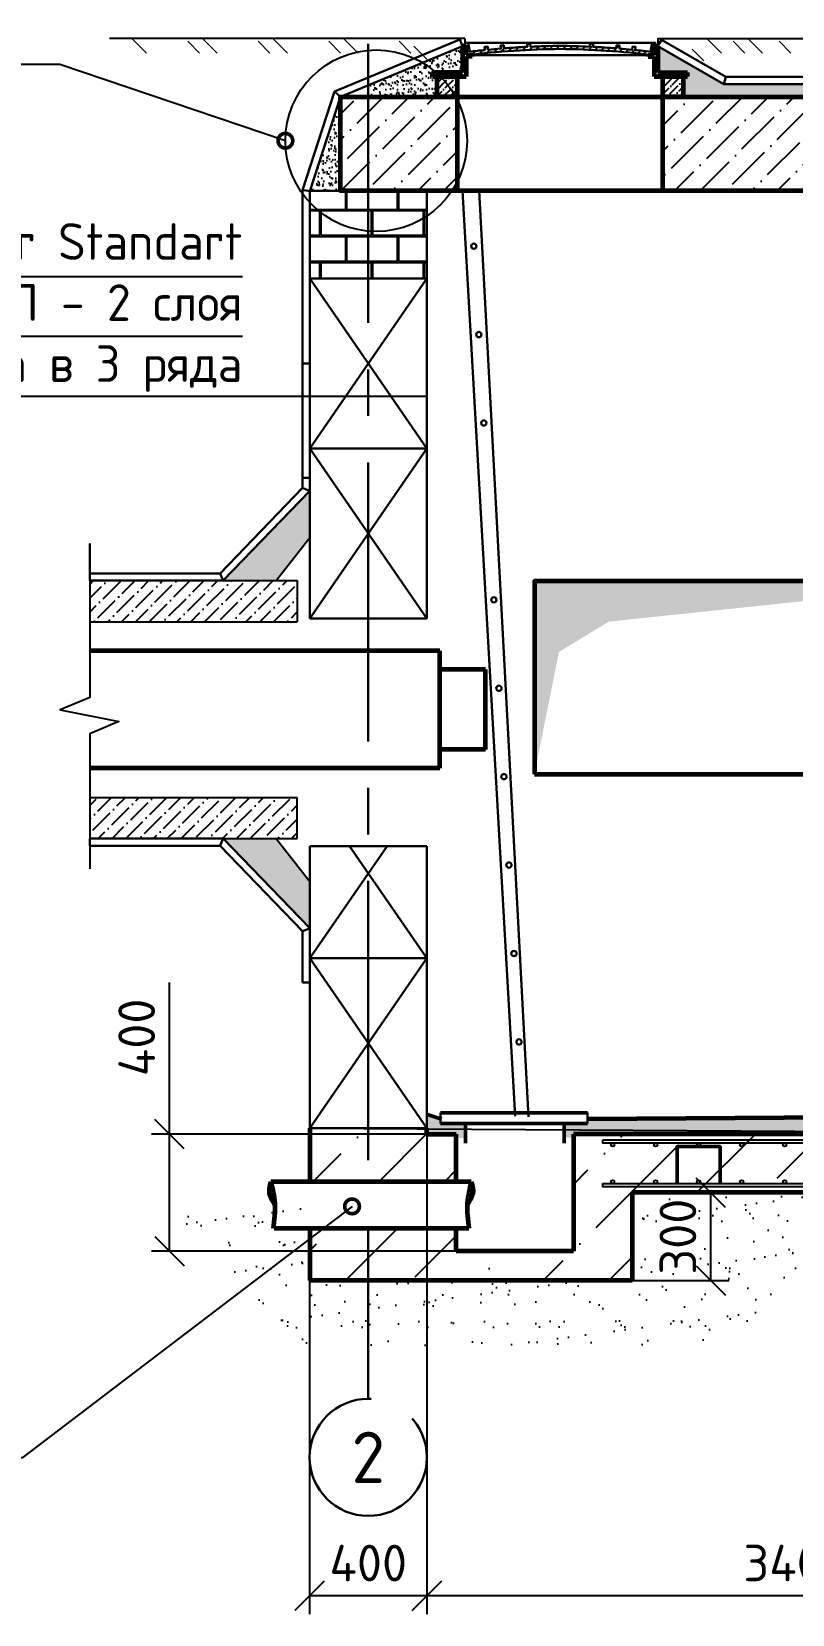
# Model space of a CAD drawing. Header units: millimetres. Extents: x 1601 to 14530, y 1157 to 12625.
# Drawn here: x 8149.2 to 8201.1, y 2223.6 to 2331.6 of the extents above; entities that cross this region are included whole.
import ezdxf
from ezdxf import colors
from ezdxf.entities.mleader import LeaderData, LeaderLine
from ezdxf.math import Vec2, Vec3

# ---------------------------------------------------------------- set-up
doc = ezdxf.new("R2010")
doc.units = ezdxf.units.MM
doc.linetypes.add('осевая2', pattern=[28.575, 19.05, -3.175, 3.175, -3.175])
for name, color, linetype, lineweight in [('Осевая', 2, 'осевая2', 30), ('Основной', 1, 'Continuous', 60), ('Размеры на чертеже', 250, 'Continuous', 25), ('Тонкие', 5, 'Continuous', 30)]:
    doc.layers.add(name, color=color, linetype=linetype, lineweight=lineweight)
doc.layers.add('Штриховка', color=7, linetype='Continuous')
doc.styles.add('-ISOCPEUR-', font='isocpeur.TTF')
doc.styles.add('GOST', font='GOST Common.ttf')
doc.styles.get("Standard").update_dxf_attribs({"font": 'GOST Common.ttf'})
doc.dimstyles.new('М 1 к 50', dxfattribs={"dimtxt": 2.5, "dimasz": 2, "dimexe": 1.25, "dimexo": 0, "dimgap": 1, "dimtad": 1, "dimdec": 0, "dimlfac": 50, "dimzin": 0, "dimdsep": 46, "dimtxsty": 'GOST', "dimblk": 'OBLIQUE', "dimcen": 0, "dimclrd": 256, "dimclre": 256, "dimclrt": 256, "dimazin": 2, "dimtfac": 1, "dimtdec": 0, "dimtmove": 0, "dimatfit": 3, "dimldrblk": 'NONE', "dimfxl": 1.25, "dimtolj": 1, "dimtzin": 0, "dimlwd": -1, "dimlwe": -1, "dimarcsym": 2})
pattern_1 = [(37.5, (702.1009, -685.2758), (-0.019200376, 0.587295885), [0, -0.463296, 0, -0.51816, 0, -0.4953]), (7.5, (702.1009, -685.2758), (0.53942794, 0.86019012), [0, -0.249936, 0, -0.417576, 0, -0.16002]), (327.5, (701.726, -685.2758), (0.949190844, 0.001724622), [0, -0.1524, 0, -0.54864, 0, -0.71628]), (317.5, (701.726, -685.2758), (0.91626774, 0.26751519), [0, -0.0762, 0, -0.359664, 0, -0.41148])]

# ---------------------------------------------------------------- blocks, each defined once
blk = doc.blocks.new('_Oblique')
at = {"color": 0, "linetype": 'ByBlock', "lineweight": -2}
blk.add_line((-0.5, -0.5), (0.5, 0.5), dxfattribs=at)
blk = doc.blocks.new('*D407')
at = {"transparency": 16777216}
for p, q in [((8158.63, 2256.36), (8158.63, 2266.71)), ((8178.18, 2256.36), (8157.38, 2256.36)), ((8158.63, 2248.36), (8158.63, 2256.36)), ((8178.18, 2248.36), (8157.38, 2248.36))]:
    blk.add_line(p, q, dxfattribs=at)
at = {"layer": 'Defpoints', "color": 0, "transparency": 16777216}
for p in [(8158.63, 2256.36), (8178.18, 2256.36), (8178.18, 2248.36)]:
    blk.add_point(p, dxfattribs=at)
at = {"transparency": 16777216, "xscale": 2, "yscale": 2, "zscale": 2}
for p, rotation in [((8158.63, 2256.36), 90), ((8158.63, 2248.36), 270)]:
    blk.add_blockref('_Oblique', p, dxfattribs=dict(at, rotation=rotation))
at = {"transparency": 16777216, "insert": (8156.38, 2262.96), "char_height": 2.5, "attachment_point": 5, "rotation": 90, "style": '-ISOCPEUR-'}
blk.add_mtext('\\A1;400', dxfattribs=at)
blk = doc.blocks.new('_None')
blk = doc.blocks.new('*D408')
at = {"transparency": 16777216}
for p, q in [((8190.18, 2252.36), (8196.81, 2252.36)), ((8195.56, 2246.36), (8195.56, 2252.36)), ((8190.18, 2246.36), (8196.81, 2246.36))]:
    blk.add_line(p, q, dxfattribs=at)
at = {"layer": 'Defpoints', "color": 0, "transparency": 16777216}
for p in [(8190.18, 2252.36), (8195.56, 2252.36), (8190.18, 2246.36)]:
    blk.add_point(p, dxfattribs=at)
at = {"transparency": 16777216, "xscale": 2, "yscale": 2, "zscale": 2}
for p, rotation in [((8195.56, 2252.36), 90), ((8195.56, 2246.36), 270)]:
    blk.add_blockref('_Oblique', p, dxfattribs=dict(at, rotation=rotation))
at = {"transparency": 16777216, "insert": (8193.31, 2249.36), "char_height": 2.5, "attachment_point": 5, "rotation": 90, "style": '-ISOCPEUR-'}
blk.add_mtext('\\A1;300', dxfattribs=at)
blk = doc.blocks.new('*D411')
at = {"transparency": 16777216}
for p, q in [((8176.18, 2256.76), (8176.18, 2223.58)), ((8226.43, 2252.36), (8226.43, 2223.58)), ((8226.43, 2224.83), (8176.18, 2224.83))]:
    blk.add_line(p, q, dxfattribs=at)
at = {"layer": 'Defpoints', "color": 0, "transparency": 16777216}
for p in [(8176.18, 2256.76), (8226.43, 2252.36), (8176.18, 2224.83)]:
    blk.add_point(p, dxfattribs=at)
at = {"transparency": 16777216, "xscale": 2, "yscale": 2, "zscale": 2, "rotation": 180}
blk.add_blockref('_Oblique', (8176.18, 2224.83), dxfattribs=at)
at = {"transparency": 16777216, "xscale": 2, "yscale": 2, "zscale": 2}
blk.add_blockref('_Oblique', (8226.43, 2224.83), dxfattribs=at)
at = {"transparency": 16777216, "insert": (8201.31, 2227.08), "char_height": 2.5, "attachment_point": 5, "style": '-ISOCPEUR-'}
blk.add_mtext('\\A1;3400', dxfattribs=at)
blk = doc.blocks.new('*D406')
at = {"transparency": 16777216}
for p, q in [((8176.18, 2256.36), (8176.18, 2223.58)), ((8168.18, 2249.91), (8168.18, 2223.58)), ((8176.18, 2224.83), (8168.18, 2224.83))]:
    blk.add_line(p, q, dxfattribs=at)
at = {"layer": 'Defpoints', "color": 0, "transparency": 16777216}
for p in [(8176.18, 2256.36), (8168.18, 2249.91), (8168.18, 2224.83)]:
    blk.add_point(p, dxfattribs=at)
at = {"transparency": 16777216, "xscale": 2, "yscale": 2, "zscale": 2, "rotation": 180}
blk.add_blockref('_Oblique', (8168.18, 2224.83), dxfattribs=at)
at = {"transparency": 16777216, "xscale": 2, "yscale": 2, "zscale": 2}
blk.add_blockref('_Oblique', (8176.18, 2224.83), dxfattribs=at)
at = {"transparency": 16777216, "insert": (8172.18, 2227.08), "char_height": 2.5, "attachment_point": 5, "style": '-ISOCPEUR-'}
blk.add_mtext('\\A1;400', dxfattribs=at)
blk = doc.blocks.new('_DotSmall')
at = {"color": 0, "linetype": 'ByBlock', "const_width": 0.5}
blk.add_lwpolyline([(-0.0625, 0, 1), (0.0625, 0, 1)], format="xyb", close=True, dxfattribs=at)

msp = doc.modelspace()

# ---------------------------------------------------------------- hatches: boundary and pattern name
h = msp.add_hatch()
h.set_pattern_fill('AR-B816C', scale=0.0087)
h.set_pattern_definition([(0, (683.9223, 0), (1.76784, 1.76784), [3.4528125, -0.0828675]), (0, (682.1545, 0.0829), (1.76784, 1.76784), [3.4528125, -0.0828675]), (90, (683.9223, 0), (-1.76784, 1.76784), [-1.8507075, 1.6849725]), (90, (683.8395, 0), (-1.76784, 1.76784), [-1.8507075, 1.6849725])])
h.paths.add_polyline_path([(8172.1835, 2320.7641), (8168.1837, 2320.7641), (8168.1837, 2314.7643), (8168.1843, 2314.7635), (8172.1835, 2314.7635)])
h.paths.add_polyline_path([(8176.1842, 2320.7641), (8172.1835, 2320.7641), (8172.1835, 2314.7635), (8176.1842, 2314.7635)])
h = msp.add_hatch()
h.set_pattern_fill('ANSI36', scale=0.21)
h.set_pattern_definition([(45, (-92.7493, -681.08355), (0.353597585, 1.29652448), [1.666875, -0.333375, 0, -0.333375])])
h.paths.add_polyline_path([(8167.3405, 2292.542), (8167.3405, 2294.142), (8153.1752, 2294.142), (8153.1752, 2291.342), (8167.3405, 2291.342)])
h.paths.add_polyline_path([(8167.3405, 2279.342), (8153.1752, 2279.342), (8153.1752, 2276.542), (8167.3405, 2276.542)])
h = msp.add_hatch(color=7)
h.dxf.hatch_style = 1
h.paths.add_polyline_path([(8185.1936, 2289.2775), (8188.5926, 2291.3464), (8214.9155, 2294.1101), (8183.5155, 2294.11), (8183.5155, 2280.9346)])
at = {"layer": 'Штриховка'}
h = msp.add_hatch(dxfattribs=at)
h.set_pattern_fill('AR-SAND', color=256, scale=0.012, style=0)
h.set_pattern_definition(pattern_1)
h.paths.add_polyline_path([(8170.2891, 2327.1641), (8168.1954, 2320.7641), (8170.2891, 2320.7641)])
h.paths.add_polyline_path([(8176.8731, 2328.5641), (8176.5719, 2328.5641), (8176.5723, 2328.8254), (8176.8217, 2328.825, 0.04601214), (8175.9022, 2329.4958), (8172.1835, 2327.951), (8172.1835, 2327.1641), (8176.8731, 2327.1641)])
h.paths.add_polyline_path([(8178.6131, 2330.6219), (8175.9022, 2329.4958, -0.04601214), (8176.8217, 2328.825), (8178.6131, 2328.8219)])
h = msp.add_hatch(dxfattribs=at)
h.set_pattern_fill('ANSI31', color=256, scale=0.1)
h.set_pattern_definition([(45, (5723.73882, 110.719), (-0.224506403, 0.224506403), [])])
h.paths.add_polyline_path([(8185.2729, 2330.4412, -0.02800707), (8191.6012, 2330.0219), (8191.769, 2330.8606), (8191.5551, 2330.8606), (8191.4337, 2330.2533, 0.0045535), (8190.4042, 2330.3667), (8190.4252, 2330.5753, 0.00091844), (8190.2165, 2330.596), (8190.1955, 2330.3873, 0.00388307), (8189.3157, 2330.4659), (8189.3311, 2330.6547), (8189.309, 2330.6769, 0.00081395), (8189.1237, 2330.6916), (8189.1067, 2330.4826, 0.00704564), (8187.5074, 2330.5843), (8187.5177, 2330.7938, 0.00091844), (8187.3083, 2330.8037), (8187.2979, 2330.5943, 0.0089374), (8185.2708, 2330.6509, 0.00889737), (8183.2479, 2330.5943), (8183.2375, 2330.8037, 0.00091844), (8183.028, 2330.7938), (8183.0384, 2330.5843, 0.00704564), (8181.4391, 2330.4826), (8181.422, 2330.6916, 0.00091844), (8181.213, 2330.6749), (8181.23, 2330.4659, 0.00388307), (8180.3503, 2330.3873), (8180.3292, 2330.596, 0.00091844), (8180.1206, 2330.5753), (8180.1416, 2330.3667, 0.0045535), (8179.1121, 2330.2533), (8178.9906, 2330.8606), (8178.7768, 2330.8606), (8178.9446, 2330.0219, -0.02800707)])
h = msp.add_hatch(dxfattribs=at)
h.set_pattern_fill('AR-SAND', color=256, scale=0.012, style=0)
h.set_pattern_definition(pattern_1)
h.paths.add_polyline_path([(8208.9051, 2328.5641), (8208.6063, 2328.5641), (8208.6067, 2328.8254), (8210.6451, 2328.8219), (8210.6451, 2330.6219), (8210.6451, 2330.7567), (8206.1956, 2328.0313), (8196.4375, 2328.0261), (8191.9331, 2330.6219), (8191.9331, 2328.8219), (8193.9714, 2328.8254), (8193.9719, 2328.5641), (8193.6731, 2328.5641), (8193.6731, 2327.1641), (8208.9051, 2327.1641)])
h.paths.add_polyline_path([(8223.9651, 2330.6219), (8223.9651, 2328.8219), (8226.0058, 2328.8254), (8226.0063, 2328.5641), (8225.7051, 2328.5641), (8225.7051, 2327.1641), (8232.2891, 2327.1641)])
h.paths.add_polyline_path([(8232.2891, 2327.1641), (8232.2891, 2320.7641), (8234.3827, 2320.7641)])
h = msp.add_hatch(dxfattribs=at)
h.set_pattern_fill('ANSI36', color=256, scale=0.1)
h.set_pattern_definition([(45, (5774.93882, 110.719), (0.168379802, 0.617392608), [0.79375, -0.15875, 0, -0.15875])])
h.paths.add_polyline_path([(8176.8731, 2327.1641), (8178.2731, 2327.1641), (8178.2731, 2328.5641), (8176.8731, 2328.5641)])
h.paths.add_polyline_path([(8193.6731, 2327.1641), (8193.6731, 2328.5641), (8192.2731, 2328.5641), (8192.2731, 2327.1641)])
h = msp.add_hatch(dxfattribs=at)
h.set_pattern_fill('ANSI36', color=256, scale=0.39)
h.set_pattern_definition([(45, (-39.5106, -682.8955), (0.65668123, 2.40783117), [3.095625, -0.619125, 0, -0.619125])])
h.paths.add_polyline_path([(8172.1835, 2327.1641), (8178.2731, 2327.1641), (8178.2731, 2320.7641), (8172.1835, 2320.7641)])
h.paths.add_polyline_path([(8170.2891, 2327.1641), (8172.1835, 2327.1641), (8172.1835, 2320.7641), (8170.2891, 2320.7641)])
h.paths.add_polyline_path([(8224.3051, 2327.1641), (8230.3946, 2327.1641), (8230.3946, 2320.7641), (8224.3051, 2320.7641)])
h.paths.add_polyline_path([(8192.2731, 2327.1641), (8210.3051, 2327.1641), (8210.3051, 2320.7641), (8192.2731, 2320.7641)])
h = msp.add_hatch(dxfattribs=at)
h.set_pattern_fill('AR-SAND', color=256, scale=0.012, style=0)
h.set_pattern_definition([(37.5, (-92.7493, -681.08355), (-0.019200376, 0.587295885), [0, -0.463296, 0, -0.51816, 0, -0.4953]), (7.5, (-92.7493, -681.08355), (0.53942794, 0.86019012), [0, -0.249936, 0, -0.417576, 0, -0.16002]), (327.5, (-93.1242, -681.08355), (0.949190844, 0.001724622), [0, -0.1524, 0, -0.54864, 0, -0.71628]), (317.5, (-93.1242, -681.08355), (0.91626774, 0.26751519), [0, -0.0762, 0, -0.359664, 0, -0.41148])])
h.paths.add_polyline_path([(8168.1837, 2297.0788), (8168.1837, 2300.2725), (8162.2817, 2294.142), (8165.8869, 2294.142)])
h.paths.add_polyline_path([(8165.8869, 2276.542), (8162.2817, 2276.542), (8168.1836, 2270.4116), (8168.1836, 2273.6054)])
h = msp.add_hatch(dxfattribs=at)
h.set_pattern_fill('AR-SAND', color=256, scale=0.012, style=0)
h.set_pattern_definition([(37.5, (56.3958, -688.8955), (-0.019200376, 0.587295885), [0, -0.463296, 0, -0.51816, 0, -0.4953]), (7.5, (56.3958, -688.8955), (0.53942794, 0.86019012), [0, -0.249936, 0, -0.417576, 0, -0.16002]), (327.5, (56.0209, -688.8955), (0.949190844, 0.001724622), [0, -0.1524, 0, -0.54864, 0, -0.71628]), (317.5, (56.0209, -688.8955), (0.91626774, 0.26751519), [0, -0.0762, 0, -0.359664, 0, -0.41148])])
h.paths.add_polyline_path([(8176.1836, 2257.7294), (8176.1836, 2256.3643), (8178.1836, 2256.3643), (8178.1836, 2256.103), (8178.8162, 2256.0964), (8178.8162, 2257.0841), (8177.1011, 2257.0841), (8177.1011, 2257.4009)])
h.paths.add_polyline_path([(8226.3945, 2257.6748), (8226.3206, 2256.3643), (8186.1836, 2256.3643), (8186.1836, 2256.1085), (8185.5543, 2256.1057), (8185.5543, 2257.0841), (8187.1469, 2257.0841), (8187.1469, 2257.3781)])
h = msp.add_hatch(dxfattribs=at)
h.set_pattern_fill('AR-SAND', color=256, scale=0.0566, style=0)
h.set_pattern_definition([(37.5, (56.3958, -688.8955), (-0.0905618, 2.7700789), [0, -2.1852128, 0, -2.443988, 0, -2.336165]), (7.5, (56.3958, -688.8955), (2.5443018, 4.05723), [0, -1.1788648, 0, -1.9695668, 0, -0.754761]), (327.5, (54.6275, -688.8955), (4.4770168, 0.00813447), [0, -0.71882, 0, -2.587752, 0, -3.378454]), (317.5, (54.6275, -688.8955), (4.3217295, 1.26178), [0, -0.35941, 0, -1.6964152, 0, -1.940814])])
edge = h.paths.add_edge_path()
edge.add_line((8239.3382, 2252.3689), (8193.4986, 2252.3643))
edge.add_arc((8166.6982, 2263.2558), 28.929, 324.274839, 337.883348, ccw=False)
edge.add_line((8190.1836, 2246.3643), (8168.1836, 2246.3643))
edge.add_line((8168.1836, 2246.3643), (8168.1836, 2251.4016))
edge.add_line((8168.1836, 2251.4016), (8158.6451, 2251.4016))
edge.add_line((8158.6451, 2251.4016), (8167.4911, 2241.9425))
edge.add_line((8167.4911, 2241.9425), (8196.6231, 2241.9425))
edge.add_line((8196.6231, 2241.9425), (8201.785, 2247.1178))
edge.add_line((8201.785, 2247.1178), (8239.3382, 2247.2867))
edge.add_line((8239.3382, 2247.2867), (8239.3382, 2252.3689))
h.paths.add_polyline_path([(8242.1904, 2252.3643), (8234.3944, 2256.3928), (8234.3944, 2252.3357)])
edge = h.paths.add_edge_path(flags=16)
edge.add_arc((8166.6982, 2263.2558), 28.929, 324.274839, 337.883348)
edge.add_line((8193.4986, 2252.3643), (8190.1836, 2252.3643))
edge.add_line((8190.1836, 2252.3643), (8190.1836, 2246.3643))
h = msp.add_hatch(dxfattribs=at)
h.set_pattern_fill('ANSI36', color=256)
h.set_pattern_definition([(45, (5616.5672, 114.3663), (1.683798, 6.173926), [7.9375, -1.5875, 0, -1.5875])])
h.paths.add_polyline_path([(8168.2052, 2253.1094), (8178.1836, 2253.1094), (8178.1836, 2256.3643), (8176.1836, 2256.3643), (8176.1836, 2256.7642), (8168.2052, 2256.7642)])
h.paths.add_polyline_path([(8178.1836, 2249.9094), (8168.2052, 2249.9094), (8168.2052, 2246.3643), (8190.1836, 2246.3643), (8190.1836, 2252.3643), (8234.3944, 2252.3643), (8234.3944, 2256.3643), (8186.1836, 2256.3643), (8186.1836, 2248.3643), (8178.1836, 2248.3643)])

# ---------------------------------------------------------------- linework, layer by layer
for p, q in [((8178.781, 2331.1641), (8178.7768, 2330.8606)), ((8191.9331, 2331.1641), (8191.9331, 2330.7567)), ((8170.2891, 2320.7641), (8170.2891, 2327.1641)), ((8168.1837, 2300.2725), (8162.2817, 2294.142)), ((8165.8869, 2294.142), (8168.1837, 2297.0788)), ((8153.1752, 2294.142), (8167.3405, 2294.142)), ((8167.3405, 2294.142), (8167.3405, 2291.342)), ((8153.1752, 2291.342), (8167.3405, 2291.342)), ((8153.1752, 2279.342), (8167.3405, 2279.342)), ((8167.3405, 2276.542), (8167.3405, 2279.342)), ((8153.1752, 2276.542), (8167.3405, 2276.542)), ((8168.1837, 2270.4116), (8162.2817, 2276.542)), ((8165.8869, 2276.542), (8168.1837, 2273.6053))]:
    msp.add_line(p, q)
at = {"color": 7, "lineweight": 25, "ltscale": 20}
msp.add_line((8188.1836, 2252.9856), (8234.3944, 2252.9856), dxfattribs=at)
at = {"color": 0, "lineweight": 25, "ltscale": 100}
msp.add_lwpolyline([(8098.0402, 2306.7422), (8156.4005, 2306.7422), (8156.4005, 2306.7422), (8176.1841, 2306.7422)], dxfattribs=at)
for points in [[(8153.1752, 2294.142), (8153.1752, 2296.6639), (8153.1752, 2288.6801), (8153.1752, 2286.1759), (8151.1518, 2285.3226), (8155.157, 2284.522), (8153.1752, 2283.6863), (8153.1752, 2274.4707)], [(8168.1837, 2270.33), (8168.1837, 2256.7643), (8234.3945, 2256.3643), (8234.3945, 2270.3301)]]:
    msp.add_lwpolyline(points)
at = {"color": 7, "lineweight": 25, "ltscale": 20}
for points in [[(8188.1836, 2255.9776), (8234.3944, 2255.9776)], [(8234.3944, 2255.7429), (8188.1836, 2255.7429), (8188.1836, 2255.9776)], [(8234.3944, 2252.7509), (8188.1836, 2252.7509), (8188.1836, 2252.9856)]]:
    msp.add_lwpolyline(points, dxfattribs=at)
at = {"color": 0, "lineweight": 50, "ltscale": 20}
msp.add_lwpolyline([(8193.2582, 2252.9856), (8193.2582, 2255.5083), (8196.1916, 2255.5083), (8196.1916, 2252.9856)], dxfattribs=at)
at = {"color": 7, "lineweight": 25, "ltscale": 20}
for centre in [(8188.8582, 2255.6256), (8191.7916, 2255.6256), (8194.7249, 2255.6256), (8197.6582, 2255.6256), (8200.5916, 2255.6256), (8188.8582, 2253.1029), (8191.7916, 2253.1029), (8194.7249, 2253.1029), (8197.6582, 2253.1029), (8200.5916, 2253.1029)]:
    msp.add_circle(centre, 0.1173, dxfattribs=at)
at = {"layer": 'Осевая'}
for p, q in [((8172.1835, 2330.7921), (8172.1835, 2253.1094)), ((8172.1835, 2249.9094), (8172.1835, 2238.2799))]:
    msp.add_line(p, q, dxfattribs=at)
msp.add_circle((8172.1832, 2234.2925), 4.0002, dxfattribs=at)
at = {"layer": 'Основной'}
for p, q in [((8178.8131, 2330.6219), (8178.6131, 2330.6219)), ((8178.6131, 2330.6219), (8178.6131, 2328.8219)), ((8178.8631, 2330.0219), (8178.8131, 2330.6219)), ((8191.6831, 2330.0219), (8191.7331, 2330.6219)), ((8191.9331, 2330.6219), (8191.7331, 2330.6219)), ((8191.9331, 2330.6219), (8191.9331, 2328.8219)), ((8178.8631, 2330.0219), (8179.2731, 2330.0219)), ((8179.2731, 2329.9219), (8178.8631, 2329.9219)), ((8178.8631, 2329.9219), (8178.8631, 2328.5641)), ((8179.2731, 2330.0219), (8179.2731, 2329.9219)), ((8191.2731, 2330.0219), (8191.2731, 2329.9219)), ((8191.2731, 2330.0219), (8191.6831, 2330.0219)), ((8191.2731, 2329.9219), (8191.6831, 2329.9219)), ((8191.6831, 2329.9219), (8191.6831, 2328.5641)), ((8176.5719, 2328.5641), (8176.5723, 2328.8254)), ((8176.5719, 2328.5641), (8178.8631, 2328.5641)), ((8178.6131, 2328.8219), (8176.5723, 2328.8254)), ((8178.2731, 2327.1641), (8178.2731, 2328.5641)), ((8191.6831, 2328.5641), (8193.9719, 2328.5641)), ((8191.9331, 2328.8219), (8193.9738, 2328.8254)), ((8192.2731, 2327.1641), (8192.2731, 2328.5641)), ((8193.9719, 2328.5641), (8193.9714, 2328.8254)), ((8178.2731, 2320.7641), (8178.2731, 2327.1641)), ((8192.2731, 2320.7641), (8192.2731, 2327.1641)), ((8177.0719, 2289.342), (8153.1752, 2289.342)), ((8177.0719, 2281.342), (8177.0719, 2289.342)), ((8180.1839, 2288.072), (8177.0719, 2288.072)), ((8180.1839, 2282.612), (8180.1839, 2288.072)), ((8180.1839, 2282.612), (8177.0719, 2282.612)), ((8177.0719, 2281.342), (8153.1752, 2281.342)), ((8226.3945, 2257.6748), (8187.1469, 2257.3716)), ((8168.1836, 2256.7642), (8168.1836, 2253.1094)), ((8176.1836, 2256.3643), (8176.1836, 2256.7643)), ((8176.1836, 2256.3643), (8178.1836, 2256.3643)), ((8178.1836, 2253.1094), (8178.1836, 2256.3643)), ((8234.3944, 2256.3643), (8186.1836, 2256.3643)), ((8186.1836, 2256.3643), (8186.1836, 2248.3643)), ((8179.2089, 2253.1094), (8165.5363, 2253.1094)), ((8234.3944, 2252.3643), (8190.1836, 2252.3643)), ((8190.1836, 2252.3643), (8190.1836, 2246.3643)), ((8179.0538, 2249.9094), (8165.7629, 2249.9094)), ((8168.1836, 2249.9094), (8168.1836, 2246.3643)), ((8178.1836, 2248.3643), (8178.1836, 2249.9094)), ((8186.1836, 2248.3643), (8178.1836, 2248.3643)), ((8190.1836, 2246.3643), (8168.1836, 2246.3643))]:
    msp.add_line(p, q, dxfattribs=at)
for points in [[(8178.2731, 2327.1641), (8176.8731, 2327.1641), (8176.8731, 2328.5641), (8178.8631, 2328.5641)], [(8191.6831, 2328.5641), (8193.6731, 2328.5641), (8193.6731, 2327.1641), (8192.2731, 2327.1641)]]:
    msp.add_lwpolyline(points, dxfattribs=at)
for points in [[(8232.2891, 2320.7641), (8170.2891, 2320.7641), (8170.2891, 2327.1641), (8232.2891, 2327.1641)], [(8183.5155, 2280.9346), (8214.9155, 2280.9346), (8214.9155, 2294.1101), (8183.5155, 2294.1101)]]:
    msp.add_lwpolyline(points, close=True, dxfattribs=at)
for points in [[(8165.5363, 2253.1094), (8165.4165, 2252.4542), (8165.8109, 2251.5194)], [(8165.5363, 2253.1094), (8165.8038, 2251.6529), (8165.6915, 2249.9094)], [(8179.2089, 2253.1094), (8178.9415, 2251.6529), (8179.0538, 2249.9094)], [(8179.2089, 2253.1094), (8179.3288, 2252.4542), (8178.9343, 2251.5194)]]:
    msp.add_spline(points, degree=3, dxfattribs=at)
at = {"layer": 'Размеры на чертеже'}
for p, q in [((8178.781, 2331.1641), (8154.5283, 2331.1641)), ((8191.9331, 2331.1641), (8210.6451, 2331.1641)), ((8163.5952, 2314.8821), (8098.9748, 2314.8821)), ((8163.5952, 2310.8121), (8098.9748, 2310.8121))]:
    msp.add_line(p, q, dxfattribs=at)
msp.add_circle((8172.7249, 2324.175), 6.1972, dxfattribs=at)
at = {"layer": 'Тонкие', "lineweight": 20}
for p, q in [((8157.0564, 2330.1633), (8156.0557, 2331.1641)), ((8160.6637, 2330.1633), (8159.8621, 2330.965)), ((8160.6637, 2330.1633), (8159.8621, 2330.965)), ((8161.8662, 2330.1633), (8160.8654, 2331.1641)), ((8161.8662, 2330.1633), (8160.8654, 2331.1641)), ((8165.4735, 2330.1633), (8164.6718, 2330.965)), ((8165.4735, 2330.1633), (8164.6718, 2330.965)), ((8165.4735, 2330.1633), (8164.6718, 2330.965)), ((8166.6759, 2330.1633), (8165.6751, 2331.1641)), ((8166.6759, 2330.1633), (8165.6751, 2331.1641)), ((8166.6759, 2330.1633), (8165.6751, 2331.1641)), ((8170.2832, 2330.1633), (8169.4816, 2330.965)), ((8171.4856, 2330.1633), (8170.4849, 2331.1641)), ((8175.0929, 2330.1633), (8174.2913, 2330.965)), ((8176.2953, 2329.6211), (8175.2946, 2330.6219)), ((8196.2812, 2330.1633), (8195.2805, 2331.1641)), ((8197.8828, 2330.1633), (8197.0811, 2330.965)), ((8199.0852, 2330.1633), (8198.0844, 2331.1641)), ((8201.0166, 2330.1633), (8200.2149, 2330.965)), ((8195.0788, 2329.6211), (8194.2772, 2330.4227))]:
    msp.add_line(p, q, dxfattribs=at)
at = {"layer": 'Тонкие'}
for p, q in [((8169.8852, 2327.5378), (8178.4213, 2331.0836)), ((8170.2891, 2327.1641), (8178.6131, 2330.6219)), ((8178.4213, 2331.0836), (8178.5172, 2330.8527)), ((8178.6131, 2330.6219), (8178.5172, 2330.8527)), ((8191.5551, 2330.8606), (8178.9906, 2330.8606)), ((8191.9331, 2330.6219), (8192.0579, 2330.8385)), ((8196.4375, 2328.0261), (8191.9331, 2330.6219)), ((8192.1827, 2331.0551), (8192.0579, 2330.8385)), ((8196.5711, 2328.5262), (8192.1827, 2331.0551)), ((8196.5711, 2328.5262), (8196.5043, 2328.2761)), ((8206.0545, 2328.5313), (8196.5711, 2328.5262)), ((8167.6837, 2320.808), (8169.8852, 2327.5378)), ((8169.8852, 2327.5378), (8170.0872, 2327.3509)), ((8170.2891, 2327.1641), (8170.0872, 2327.3509)), ((8196.4375, 2328.0261), (8196.5043, 2328.2761)), ((8206.1956, 2328.0313), (8196.4375, 2328.0261)), ((8168.1837, 2320.7283), (8170.2891, 2327.1641)), ((8167.6842, 2301.1612), (8167.6837, 2320.808)), ((8167.6837, 2320.808), (8167.9337, 2320.7682)), ((8168.1837, 2320.7283), (8167.9337, 2320.7682)), ((8168.1842, 2301.1612), (8168.1837, 2320.7283)), ((8178.615, 2320.7641), (8180.8656, 2281.1738)), ((8179.7536, 2320.7641), (8181.8634, 2281.108)), ((8176.1843, 2314.7635), (8168.1843, 2314.7635)), ((8176.1843, 2303.1636), (8168.1843, 2314.7635)), ((8176.1843, 2314.7635), (8168.1843, 2303.1636)), ((8168.1844, 2314.7635), (8168.1844, 2303.1636)), ((8176.1843, 2314.7635), (8176.1843, 2303.1636)), ((8167.6837, 2300.4741), (8167.6842, 2308.9731)), ((8167.6842, 2308.9731), (8167.9342, 2308.9731)), ((8168.1842, 2308.9731), (8167.9342, 2308.9731)), ((8168.1837, 2300.2725), (8168.1842, 2308.9731)), ((8176.1841, 2303.1636), (8168.1841, 2303.1637)), ((8176.1841, 2291.5638), (8168.1841, 2303.1637)), ((8176.1841, 2303.1637), (8168.1841, 2291.5638)), ((8168.1842, 2303.1637), (8168.1842, 2291.5638)), ((8176.1843, 2303.1635), (8168.1843, 2303.1635)), ((8176.1841, 2303.1637), (8176.1841, 2291.5638)), ((8162.069, 2294.642), (8167.6837, 2300.4741)), ((8162.2817, 2294.142), (8168.1837, 2300.2725)), ((8167.6837, 2300.4741), (8167.9337, 2300.3733)), ((8167.6842, 2301.1612), (8167.9342, 2301.1612)), ((8168.1837, 2300.2725), (8167.9337, 2300.3733)), ((8168.1842, 2301.1612), (8167.9342, 2301.1612)), ((8153.1752, 2294.642), (8153.1752, 2294.392)), ((8153.1752, 2294.642), (8162.069, 2294.642)), ((8153.1752, 2294.142), (8153.1752, 2294.392)), ((8153.1752, 2294.142), (8162.2817, 2294.142)), ((8162.069, 2294.642), (8162.1754, 2294.392)), ((8162.2817, 2294.142), (8162.1754, 2294.392)), ((8176.1839, 2291.5638), (8168.1839, 2291.5639)), ((8176.1841, 2291.5636), (8168.1841, 2291.5637)), ((8180.8656, 2281.1738), (8182.2029, 2257.5961)), ((8181.8634, 2281.108), (8183.1176, 2257.5359)), ((8153.1752, 2276.542), (8153.1752, 2276.292)), ((8153.1752, 2276.542), (8162.2817, 2276.542)), ((8162.2817, 2276.542), (8162.1754, 2276.292)), ((8162.2817, 2276.542), (8168.1837, 2270.4116)), ((8153.1752, 2276.042), (8153.1752, 2276.292)), ((8153.1752, 2276.042), (8162.069, 2276.042)), ((8162.069, 2276.042), (8162.1754, 2276.292)), ((8162.069, 2276.042), (8167.6837, 2270.21)), ((8173.4675, 2276.0255), (8168.1837, 2268.364)), ((8168.1838, 2276.0255), (8168.1838, 2268.364)), ((8168.1838, 2276.0255), (8176.1837, 2276.0255)), ((8176.1837, 2268.364), (8170.8999, 2276.0255)), ((8176.1837, 2276.0255), (8176.1837, 2268.364)), ((8167.6837, 2270.21), (8167.9337, 2270.3108)), ((8167.6837, 2270.21), (8167.6839, 2266.6996)), ((8168.1837, 2270.4116), (8167.9337, 2270.3108)), ((8168.1837, 2270.4116), (8168.1839, 2266.6996)), ((8168.1839, 2270.33), (8168.1839, 2268.3641)), ((8176.1836, 2268.3641), (8168.1836, 2268.3642)), ((8176.1836, 2256.7643), (8168.1836, 2268.3642)), ((8176.1836, 2268.3642), (8168.1836, 2256.7643)), ((8168.1837, 2268.3642), (8168.1837, 2256.7643)), ((8168.1837, 2268.3639), (8176.1837, 2268.364)), ((8176.1838, 2268.3639), (8168.1838, 2268.364)), ((8176.1836, 2268.3642), (8176.1836, 2256.7643)), ((8167.6839, 2266.6996), (8167.9339, 2266.6996)), ((8168.1839, 2266.6996), (8167.9339, 2266.6996)), ((8187.1469, 2257.8254), (8187.1469, 2257.091)), ((8168.1836, 2256.7642), (8176.1836, 2256.7643)), ((8176.1836, 2256.7641), (8168.1836, 2256.7642))]:
    msp.add_line(p, q, dxfattribs=at)
at = {"layer": 'Тонкие', "color": 5, "lineweight": 50}
for p, q in [((8177.1011, 2257.8185), (8187.1469, 2257.8185)), ((8177.1011, 2257.0841), (8187.1469, 2257.0841)), ((8178.8162, 2257.0841), (8178.8162, 2255.7376)), ((8185.5543, 2257.0841), (8185.5543, 2255.7376))]:
    msp.add_line(p, q, dxfattribs=at)
at = {"layer": 'Тонкие', "color": 5}
msp.add_line((8177.1011, 2257.0841), (8177.1011, 2257.8185), dxfattribs=at)
at = {"layer": 'Тонкие'}
msp.add_lwpolyline([(8191.6012, 2330.0219), (8191.769, 2330.8606), (8191.5551, 2330.8606), (8191.4337, 2330.2533, 0.0045535), (8190.4042, 2330.3667), (8190.4252, 2330.5753, 0.00091844), (8190.2165, 2330.596), (8190.1955, 2330.3873, 0.00388307), (8189.3157, 2330.4659), (8189.3328, 2330.6749, 0.00091844), (8189.1237, 2330.6916), (8189.1067, 2330.4826, 0.00704564), (8187.5074, 2330.5843), (8187.5177, 2330.7938, 0.00091844), (8187.3083, 2330.8037), (8187.2979, 2330.5943, 0.0089374), (8185.2708, 2330.6509, 0.00889737), (8183.2479, 2330.5943), (8183.2375, 2330.8037, 0.00091844), (8183.028, 2330.7938), (8183.0384, 2330.5843, 0.00704564), (8181.4391, 2330.4826), (8181.422, 2330.6916, 0.00091844), (8181.213, 2330.6749), (8181.23, 2330.4659, 0.00388307), (8180.3503, 2330.3873), (8180.3292, 2330.596, 0.00091844), (8180.1206, 2330.5753), (8180.1416, 2330.3667, 0.0045535), (8179.1121, 2330.2533), (8178.9906, 2330.8606), (8178.7768, 2330.8606), (8178.9446, 2330.0219)], format="xyb", dxfattribs=at)
msp.add_lwpolyline([(8178.9446, 2330.0219), (8185.2729, 2330.0219), (8191.6012, 2330.0219, 0.02800707), (8185.2729, 2330.4412, 0.02800707)], format="xyb", close=True, dxfattribs=at)
msp.add_lwpolyline([(8168.1837, 2320.7641), (8176.1842, 2320.7641), (8176.1842, 2314.7635), (8168.1837, 2314.7635)], close=True, dxfattribs=at)
at = {"layer": 'Тонкие', "color": 5, "lineweight": 50}
msp.add_lwpolyline([(8176.1599, 2257.7295), (8177.1688, 2257.3772)], dxfattribs=at)
at = {"layer": 'Тонкие'}
for centre in [(8179.3846, 2316.9742), (8179.7269, 2310.9386), (8180.0692, 2304.9031), (8180.7539, 2292.832), (8181.0962, 2286.7964), (8181.4385, 2280.7609), (8181.7809, 2274.7253), (8182.1232, 2268.6897), (8182.4655, 2262.6542)]:
    msp.add_circle(centre, 0.18, dxfattribs=at)

# ---------------------------------------------------------------- texts
at = {"insert": (8163.5952, 2318.5436), "char_height": 2.5, "attachment_point": 3, "style": 'GOST'}
msp.add_mtext_dynamic_manual_height_columns('мембрана Planter Standart\\PГидроизоляция-Техноэласт ЭПП - 2 слоя\\PКирпичная кладка в 3 ряда', width=81.528747, gutter_width=625, heights=[0], dxfattribs=at)
at = {"layer": 'Основной', "insert": (8172.1832, 2234.2925), "char_height": 3.5, "attachment_point": 5}
msp.add_mtext_dynamic_manual_height_columns('2', width=5.739849, gutter_width=12.5, heights=[0], dxfattribs=at)

# ---------------------------------------------------------------- dimensions: what is measured, and where the dimension line sits
for base, p1, p2, picture, middle in [((8158.6267, 2256.3643), (8178.1836, 2248.3643), (8178.1836, 2256.3643), '*D407', (8158.6267, 2262.9579)), ((8195.5636, 2252.3643), (8190.1836, 2246.3643), (8190.1836, 2252.3643), '*D408', (8195.5636, 2249.3643))]:
    dim = msp.add_linear_dim(base=base, p1=p1, p2=p2, angle=90, dimstyle='М 1 к 50', override={"dimtxsty": '-ISOCPEUR-'})
    dim.commit()
    dim.dimension.update_dxf_attribs({"geometry": picture, "text_midpoint": middle, "dimtype": 160})
dim = msp.add_linear_dim(base=(8168.1836, 2224.8258), p1=(8176.1836, 2256.3643), p2=(8168.1836, 2249.9094), angle=180, dimstyle='М 1 к 50', override={"dimtxsty": '-ISOCPEUR-'})
dim.commit()
dim.dimension.update_dxf_attribs({"geometry": '*D406', "text_midpoint": (8172.1836, 2227.0758)})
dim = msp.add_linear_dim(base=(8176.1836, 2224.8258), p1=(8226.4267, 2252.3643), p2=(8176.1836, 2256.7643), angle=180, text='3400', dimstyle='М 1 к 50', override={"dimtxsty": '-ISOCPEUR-'})
dim.commit()
dim.dimension.update_dxf_attribs({"geometry": '*D411', "text_midpoint": (8201.3051, 2227.0758)})

# ---------------------------------------------------------------- leaders
at = {"layer": 'Размеры на чертеже'}
ml = msp.add_multileader_mtext('Standard', dxfattribs=at)
ml.set_content('А', color=256, style='GOST')
ml.set_leader_properties()
ml.set_arrow_properties(name='DOTSMALL')
ml.build(insert=Vec2(0, 0))
ml.multileader.update_dxf_attribs({"text_left_attachment_type": 5, "text_right_attachment_type": 5, "dogleg_length": 1, "arrow_head_size": 2})
ctx = ml.context
ctx.base_point, ctx.char_height, ctx.arrow_head_size, ctx.plane_origin = Vec3(8143.6808, 2329.3699), 3.5, 2, Vec3(8125.813, 2358.8293)
ctx.left_attachment, ctx.right_attachment, ctx.text_align_type = 5, 5, 2
notes = []
notes.append((ctx, [(0, (1, 1, 0), (8151.1308, 2329.3699), (-1, 0), 1, [(0, [(8166.5277, 2324.175)], 0, [])])]))
ctx.mtext.insert, ctx.mtext.alignment, ctx.mtext.flow_direction = Vec3(8148.1308, 2333.5699), 3, 5
ml = msp.add_multileader_mtext('Standard', dxfattribs=at)
ml.set_content('9', color=256, style='GOST')
ml.set_leader_properties()
ml.set_arrow_properties(name='DOTSMALL')
ml.build(insert=Vec2(0, 0))
ml.multileader.update_dxf_attribs({"text_left_attachment_type": 6, "text_right_attachment_type": 6, "dogleg_length": 1, "arrow_head_size": 2})
ctx = ml.context
ctx.base_point, ctx.char_height, ctx.arrow_head_size, ctx.plane_origin = Vec3(8141.8069, 2234.2569), 3.5, 2, Vec3(8171.8337, 2269.9333)
ctx.left_attachment, ctx.right_attachment, ctx.text_align_type = 6, 6, 2
notes.append((ctx, [(1, (1, 1, 0), (8148.5569, 2234.2569), (-1, 0), 1, [(0, [(8171.0758, 2251.4275)], 0, [])])]))
ctx.mtext.insert, ctx.mtext.width, ctx.mtext.alignment, ctx.mtext.flow_direction = Vec3(8145.5569, 2238.4569), 1.75, 3, 5
for ctx, leaders in notes:
    for number, flags, end, landing, length, lines in leaders:
        leader = LeaderData()
        leader.index, (leader.has_last_leader_line, leader.has_dogleg_vector, leader.attachment_direction) = number, flags
        leader.last_leader_point, leader.dogleg_vector, leader.dogleg_length = Vec3(end), Vec3(landing), length
        for number, points, colour, breaks in lines:
            line = LeaderLine()
            line.index, line.vertices, line.color, line.breaks = number, Vec3.list(points), colors.encode_raw_color(colour), breaks
            leader.lines.append(line)
        ctx.leaders.append(leader)

doc.saveas('drawing.dxf')
